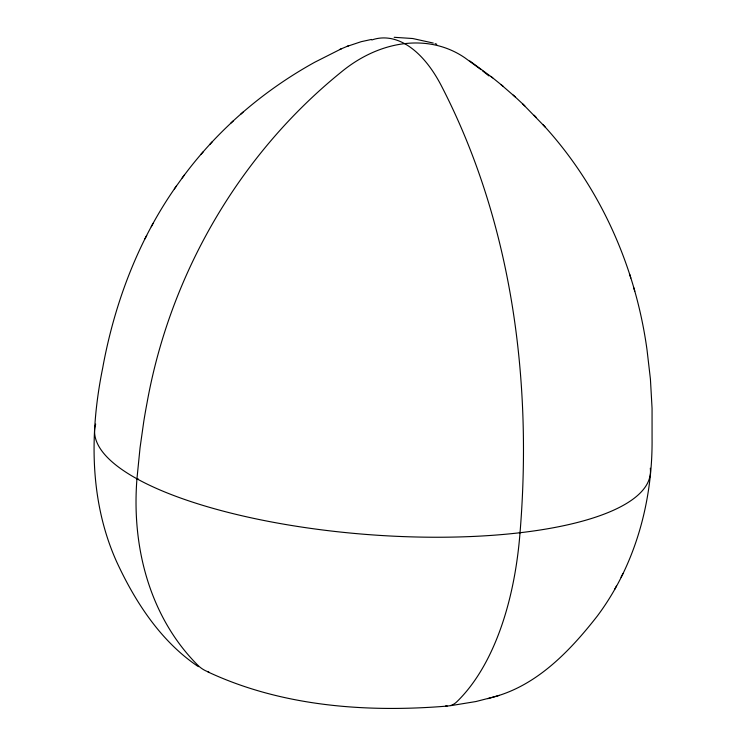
<?xml version="1.0" encoding="UTF-8"?>
<svg xmlns="http://www.w3.org/2000/svg" width="746" height="746" viewBox="0 0 746 746"><rect width="100%" height="100%" fill="white"/><g stroke="black" fill="none" stroke-linecap="round" stroke-linejoin="round"><path stroke-width="1.12" d="M445.642 705.903A44.145 23.191 83.3 0 0 456.878 701.725A278.734 146.412 83.3 0 0 520.027 532.728C532.523 380.786 512.101 223.045 441.669 86.368A130.643 68.623 83.3 0 0 371.797 39.986M208.917 672.099A44.145 35.174 -61.1 0 1 197.876 665.273A278.734 222.047 -61.1 0 1 136.947 478.801L140.052 447.74L143.819 421.182A577.171 459.806 -61.1 0 1 147.065 402.719C170.144 274.174 239.391 154.497 341.053 72.213A130.643 104.076 -61.1 0 1 464.805 57.768L481.039 69.63M493.6 697.016C537.325 685.322 570.382 650.512 597.369 615.972C635.312 565.198 652.675 501.48 652.069 438.555L652.06 408.286L650.419 379.089L647.043 350.042C635.685 266.9 600.073 186.705 543.097 124.778M176.504 185.894C139.101 238.823 115.49 300.657 103.405 364.095L102.678 368.095C89.595 432.214 89.352 501.079 116.628 561.719C135.213 602.013 160.94 641.625 198.417 666.672M144.901 238.897L146.72 235.466M151.289 226.737L153.07 223.38M614.601 589.433L616.504 585.852M621.054 577.227L622.994 573.571M182.192 177.996C197.308 157.322 214.54 138.187 233.377 120.833M174.34 188.924L184.29 175.068M200.972 154.31L203.378 151.652M209.878 144.37L212.19 141.824M230.887 123.081C256.186 99.414 284.468 78.973 314.784 62.216L341.454 48.751M240.753 114.194L243.112 112.068M347.039 46.411L361.204 41.683L371.443 39.454M339.598 49.534L348.69 45.711M450.612 705.679L475.929 701.538L493.227 697.1M487.772 698.685L499.288 695.365M136.947 478.801L138.001 478.68M447.208 706.08C366.659 712.71 281.904 706.537 207.873 671.894M394.186 37.3L412.734 38.522L433.286 43.072M435.077 43.641L436.792 44.238M519.365 532.364L520.027 532.728M469.821 60.986L492.714 77.864M482.625 70.87L488.91 75.915M501.051 84.634L515.122 96.849M490.905 76.4L503.084 86.266M522.666 103.88L545.233 127.09M513.155 95.022L524.811 105.876M534.183 115.229L536.178 117.383M629.689 274.369L630.799 278.034M633.634 287.462L634.771 291.201M650.298 468.218A278.734 83.356 4.5 0 1 365.158 534.35A278.734 83.356 4.5 0 1 95.674 424.073"/></g></svg>
